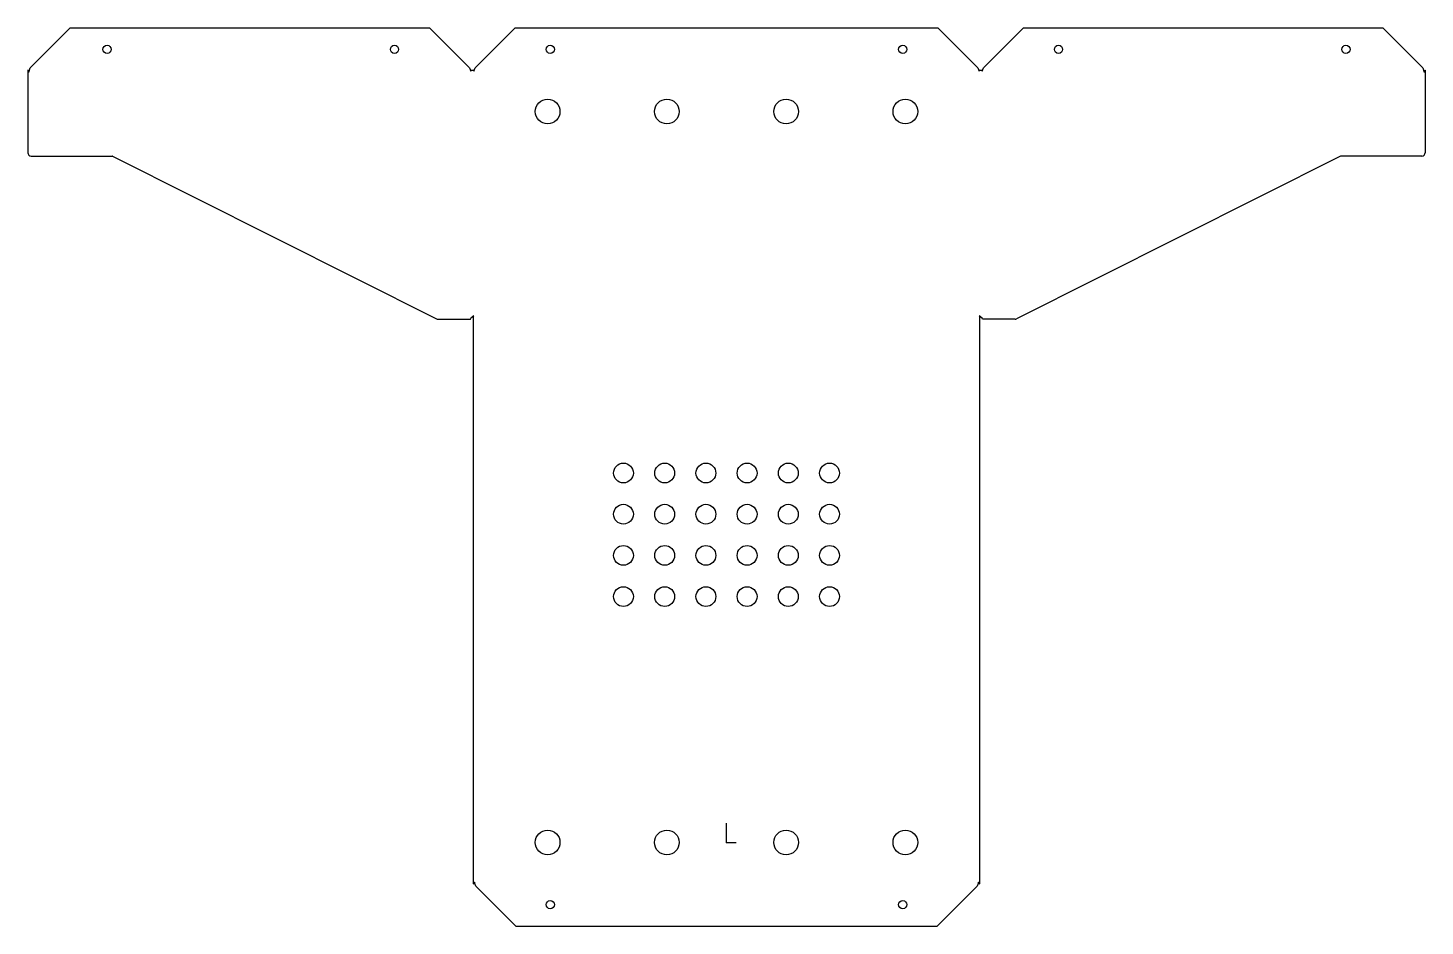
# Model space of a CAD drawing. Header units: millimetres. Extents: x -424 to 424, y -51 to 494.
import ezdxf

# ---------------------------------------------------------------- set-up
doc = ezdxf.new("R2010")
doc.units = ezdxf.units.MM
doc.header["$PDSIZE"] = -1

msp = doc.modelspace()

# ---------------------------------------------------------------- linework, layer by layer
at = {"color": 7, "linetype": 'Continuous', "lineweight": 25}
for p, q in [((-422.26, 469.97), (-398, 494.23)), ((-398, 494.23), (-180.08, 494.23)), ((-180.08, 494.23), (-155.81, 469.97)), ((-152.46, 469.97), (-128.19, 494.23)), ((-128.19, 494.23), (128.19, 494.23)), ((128.19, 494.23), (152.46, 469.97)), ((155.81, 469.97), (180.08, 494.23)), ((180.08, 494.23), (398, 494.23)), ((398, 494.23), (422.26, 469.97)), ((-423.71, 468.52), (-423.71, 418.52)), ((-423.5, 468.52), (-423.71, 468.52)), ((-423.5, 468.52), (-423.5, 467.53)), ((-423.5, 467.53), (-423, 467.53)), ((-423, 468.03), (-422.26, 469.97)), ((-423, 467.53), (-423, 468.03)), ((-155.81, 469.97), (-155.11, 468.03)), ((-155.11, 468.03), (-155.11, 468.52)), ((-155.11, 468.52), (-153.16, 468.52)), ((-153.16, 468.03), (-152.46, 469.97)), ((-153.16, 468.52), (-153.16, 468.03)), ((152.46, 469.97), (153.16, 468.03)), ((153.16, 468.52), (153.16, 468.03)), ((153.16, 468.52), (155.11, 468.52)), ((155.11, 468.03), (155.81, 469.97)), ((155.11, 468.52), (155.11, 468.03)), ((422.26, 469.97), (423, 468.03)), ((423, 468.03), (423, 467.53)), ((423, 467.53), (423.5, 467.53)), ((423.5, 467.53), (423.5, 468.52)), ((423.5, 468.52), (423.71, 468.52)), ((423.71, 468.52), (423.71, 418.52)), ((-421.71, 416.52), (-372.71, 416.52)), ((-372.38, 416.44), (-175.97, 317.7)), ((372.38, 416.44), (175.97, 317.7)), ((421.71, 416.52), (372.71, 416.52)), ((-175.19, 317.52), (-155.37, 317.52)), ((-155.37, 317.52), (-155.11, 318.04)), ((-153.16, 319.52), (-155.11, 318.04)), ((-153.5, 319.52), (-153.16, 319.52)), ((-153.5, -25), (-153.5, 319.52)), ((155.11, 318.04), (153.16, 319.52)), ((153.16, 319.52), (153.5, 319.52)), ((153.5, 319.52), (153.5, -25)), ((155.37, 317.52), (155.11, 318.04)), ((175.19, 317.52), (155.37, 317.52)), ((-153.5, -25), (-153.29, -25)), ((-153.29, -24.01), (-152.79, -24.01)), ((-153.29, -25), (-153.29, -24.01)), ((-152.79, -24.01), (-152.79, -24.51)), ((-152.06, -26.46), (-152.79, -24.51)), ((152.79, -24.51), (152.06, -26.46)), ((152.79, -24.01), (153.29, -24.01)), ((152.79, -24.51), (152.79, -24.01)), ((153.29, -24.01), (153.29, -25)), ((153.29, -25), (153.5, -25)), ((-152.06, -26.46), (-127.79, -50.72)), ((127.79, -50.72), (152.06, -26.46)), ((-127.79, -50.72), (127.79, -50.72))]:
    msp.add_line(p, q, dxfattribs=at)
at = {"color": 7, "linetype": 'Continuous'}
for q in [(0, 11.76), (5.88, 0)]:
    msp.add_line((0, 0), q, dxfattribs=at)
at = {"color": 7, "linetype": 'Continuous', "lineweight": 25}
for centre, radius in [((-375.71, 481.23), 2.5), ((-201.37, 481.23), 2.5), ((-106.9, 481.23), 2.5), ((106.9, 481.23), 2.5), ((201.37, 481.23), 2.5), ((375.71, 481.23), 2.5), ((-108.5, 443.52), 7.5), ((-36.17, 443.52), 7.5), ((36.17, 443.52), 7.5), ((108.5, 443.52), 7.5), ((-62.5, 224.18), 6), ((-37.5, 224.18), 6), ((-12.5, 224.18), 6), ((12.5, 224.18), 6), ((37.5, 224.18), 6), ((62.5, 224.18), 6), ((-62.5, 199.18), 6), ((-37.5, 199.18), 6), ((-12.5, 199.18), 6), ((12.5, 199.18), 6), ((37.5, 199.18), 6), ((62.5, 199.18), 6), ((-62.5, 174.18), 6), ((-37.5, 174.18), 6), ((-12.5, 174.18), 6), ((12.5, 174.18), 6), ((37.5, 174.18), 6), ((62.5, 174.18), 6), ((-62.5, 149.18), 6), ((-37.5, 149.18), 6), ((-12.5, 149.18), 6), ((12.5, 149.18), 6), ((37.5, 149.18), 6), ((62.5, 149.18), 6), ((-108.5, 0), 7.5), ((-36.17, 0), 7.5), ((36.17, 0), 7.5), ((108.5, 0), 7.5), ((-106.9, -37.72), 2.5), ((106.9, -37.72), 2.5)]:
    msp.add_circle(centre, radius, dxfattribs=at)
for centre, radius, start, end in [((-421.71, 418.52), 2, 180, 270), ((-372.71, 415.78), 0.737, 63.31, 90), ((372.71, 415.78), 0.737, 90, 116.69), ((421.71, 418.52), 2, 270, 0), ((-175.19, 319.25), 1.74, 243.31, 270), ((175.19, 319.25), 1.74, 270, 296.69)]:
    msp.add_arc(centre, radius, start, end, dxfattribs=at)
at = {"color": 7, "linetype": 'Continuous'}
msp.add_point((0, 0), dxfattribs=at)

doc.saveas('drawing.dxf')
